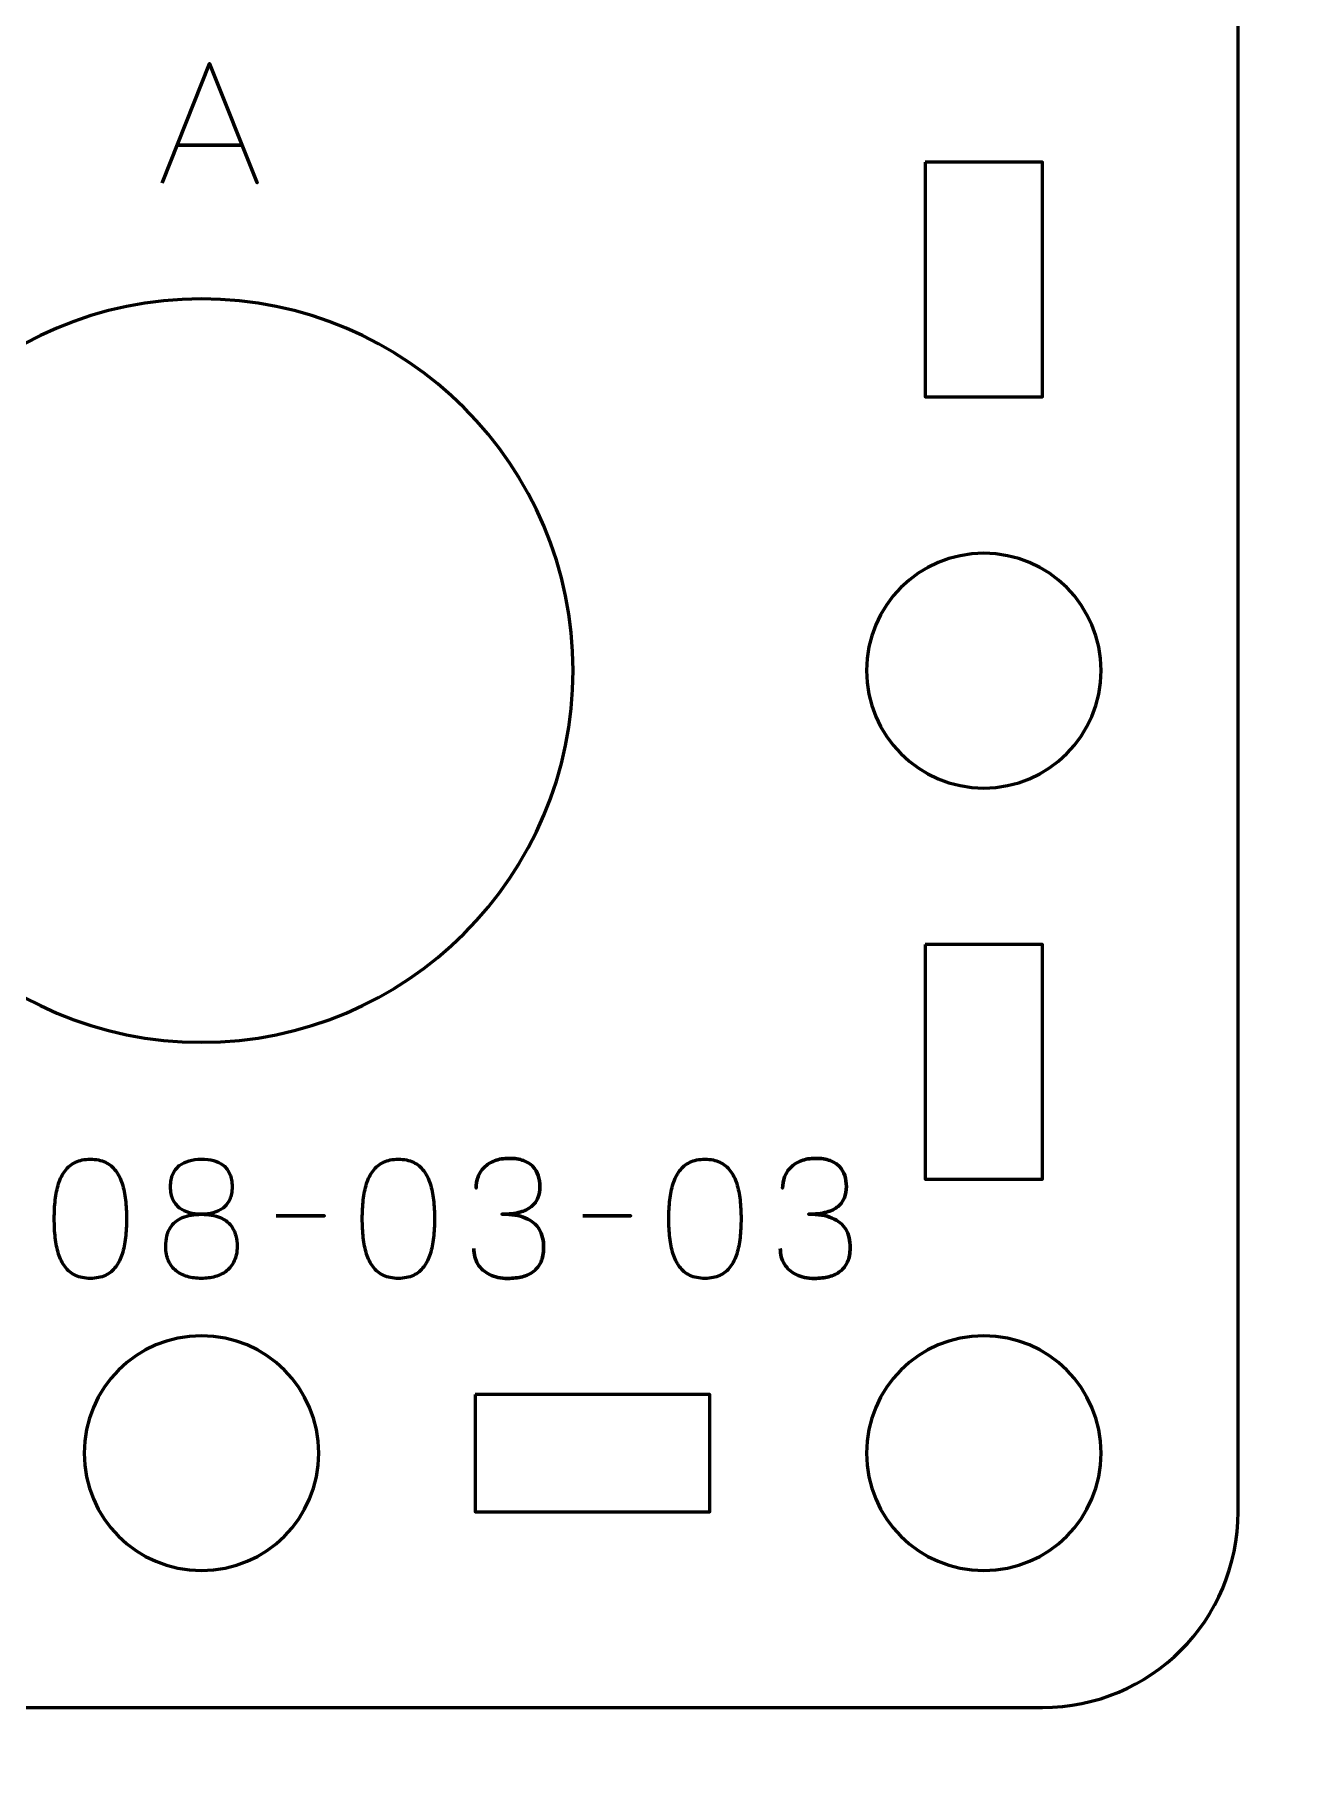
# Model space of a CAD drawing. Header units: centimetres. Extents: x -17.9 to -3.1, y -25.3 to -4.3.
# Drawn here: x -15.177 to -11.948, y -12.033 to -7.624 of the extents above; entities that cross this region are included whole.
import ezdxf

# ---------------------------------------------------------------- set-up
doc = ezdxf.new("R2010")
doc.units = ezdxf.units.CM
doc.header["$MEASUREMENT"] = 0
doc.layers.add('Layer 1', color=7, linetype='Continuous')

msp = doc.modelspace()

# ---------------------------------------------------------------- linework, layer by layer
at = {"layer": 'Layer 1', "color": 22, "lineweight": 53}
msp.add_open_spline([(-17.90003, -24.8499), (-17.90003, -24.8499), (-17.90003, -4.84994), (-17.90003, -4.84994), (-17.90003, -4.84994), (-17.90003, -4.57297), (-17.67694, -4.34998), (-17.39994, -4.34998), (-17.39994, -4.34998), (-17.39994, -4.34998), (-3.60007, -4.34998), (-3.60007, -4.34998), (-3.60007, -4.34998), (-3.32293, -4.34998), (-3.09997, -4.57297), (-3.09997, -4.84994), (-3.09997, -4.84994), (-3.09997, -4.84994), (-3.09997, -24.8499), (-3.09997, -24.8499), (-3.09997, -24.8499), (-3.09997, -25.1269), (-3.32293, -25.34999), (-3.60007, -25.34999), (-3.60007, -25.34999), (-3.60007, -25.34999), (-17.39994, -25.34999), (-17.39994, -25.34999), (-17.39994, -25.34999), (-17.67694, -25.34999), (-17.90003, -25.1269), (-17.90003, -24.8499)], degree=3, knots=[0, 0, 0, 0, 0.125, 0.125, 0.125, 0.125, 0.25, 0.25, 0.25, 0.25, 0.375, 0.375, 0.375, 0.375, 0.5, 0.5, 0.5, 0.5, 0.625, 0.625, 0.625, 0.625, 0.75, 0.75, 0.75, 0.75, 0.875, 0.875, 0.875, 0.875, 1, 1, 1, 1], dxfattribs=at)
at = {"layer": 'Layer 1', "color": 2, "lineweight": 53}
msp.add_open_spline([(-16.89993, -6.59997), (-16.89993, -6.59997), (-12.60006, -6.59997), (-12.60006, -6.59997), (-12.60006, -6.59997), (-12.32292, -6.59997), (-12.09996, -6.82306), (-12.09996, -7.10006), (-12.09996, -7.10006), (-12.09996, -7.10006), (-12.09996, -11.39993), (-12.09996, -11.39993), (-12.09996, -11.39993), (-12.09996, -11.67707), (-12.32292, -11.90003), (-12.60006, -11.90003), (-12.60006, -11.90003), (-12.60006, -11.90003), (-16.89993, -11.90003), (-16.89993, -11.90003), (-16.89993, -11.90003), (-17.17693, -11.90003), (-17.40002, -11.67707), (-17.40002, -11.39993), (-17.40002, -11.39993), (-17.40002, -11.39993), (-17.40002, -7.10006), (-17.40002, -7.10006), (-17.40002, -7.10006), (-17.40002, -6.82306), (-17.17693, -6.59997), (-16.89993, -6.59997)], degree=3, knots=[0, 0, 0, 0, 0.125, 0.125, 0.125, 0.125, 0.25, 0.25, 0.25, 0.25, 0.375, 0.375, 0.375, 0.375, 0.5, 0.5, 0.5, 0.5, 0.625, 0.625, 0.625, 0.625, 0.75, 0.75, 0.75, 0.75, 0.875, 0.875, 0.875, 0.875, 1, 1, 1, 1], dxfattribs=at)
at = {"layer": 'Layer 1', "color": 30, "lineweight": 53}
for points, knots in [([(-14.85015, -8.00342), (-14.85015, -8.00342), (-14.72908, -7.6982), (-14.72908, -7.6982), (-14.72908, -7.6982), (-14.72908, -7.6982), (-14.60758, -8.00342), (-14.60758, -8.00342), (-14.60758, -8.00342), (-14.60758, -8.00342), (-14.72908, -7.6982), (-14.72908, -7.6982), (-14.72908, -7.6982), (-14.72908, -7.6982), (-14.85015, -8.00342), (-14.85015, -8.00342)], [0, 0, 0, 0, 0.25, 0.25, 0.25, 0.25, 0.5, 0.5, 0.5, 0.5, 0.75, 0.75, 0.75, 0.75, 1, 1, 1, 1]), ([(-14.81205, -7.90732), (-14.81205, -7.90732), (-14.64611, -7.90732), (-14.64611, -7.90732), (-14.64611, -7.90732), (-14.64611, -7.90732), (-14.81205, -7.90732), (-14.81205, -7.90732)], [0, 0, 0, 0, 0.5, 0.5, 0.5, 0.5, 1, 1, 1, 1]), ([(-15.03387, -10.80342), (-15.01906, -10.80335), (-15.00629, -10.80074), (-14.99563, -10.79566), (-14.99563, -10.79566), (-14.98505, -10.79058), (-14.97623, -10.78331), (-14.96918, -10.77407), (-14.96918, -10.77407), (-14.96219, -10.76476), (-14.95669, -10.75375), (-14.9526, -10.74105), (-14.9526, -10.74105), (-14.94857, -10.72835), (-14.94568, -10.71445), (-14.94406, -10.69921), (-14.94406, -10.69921), (-14.94236, -10.68397), (-14.94152, -10.66795), (-14.94159, -10.65102), (-14.94159, -10.65102), (-14.94152, -10.63416), (-14.94236, -10.61814), (-14.94406, -10.60297), (-14.94406, -10.60297), (-14.94568, -10.5878), (-14.94857, -10.57383), (-14.9526, -10.56113), (-14.9526, -10.56113), (-14.95669, -10.5485), (-14.96219, -10.5375), (-14.96918, -10.52811), (-14.96918, -10.52811), (-14.97623, -10.5188), (-14.98505, -10.51153), (-14.99563, -10.50645), (-14.99563, -10.50645), (-15.00629, -10.5013), (-15.01906, -10.49869), (-15.03387, -10.49862), (-15.03387, -10.49862), (-15.04869, -10.49869), (-15.06146, -10.5013), (-15.07212, -10.50645), (-15.07212, -10.50645), (-15.0827, -10.51153), (-15.09152, -10.5188), (-15.09857, -10.52811), (-15.09857, -10.52811), (-15.10556, -10.5375), (-15.11106, -10.5485), (-15.11515, -10.56113), (-15.11515, -10.56113), (-15.11918, -10.57383), (-15.12207, -10.5878), (-15.12369, -10.60297), (-15.12369, -10.60297), (-15.12538, -10.61814), (-15.12623, -10.63416), (-15.12616, -10.65102), (-15.12616, -10.65102), (-15.12623, -10.66795), (-15.12538, -10.68397), (-15.12369, -10.69921), (-15.12369, -10.69921), (-15.12207, -10.71445), (-15.11918, -10.72835), (-15.11515, -10.74105), (-15.11515, -10.74105), (-15.11106, -10.75375), (-15.10556, -10.76476), (-15.09857, -10.77407), (-15.09857, -10.77407), (-15.09152, -10.78331), (-15.0827, -10.79058), (-15.07212, -10.79566), (-15.07212, -10.79566), (-15.06146, -10.80074), (-15.04869, -10.80335), (-15.03387, -10.80342)], [0, 0, 0, 0, 0.05, 0.05, 0.05, 0.05, 0.1, 0.1, 0.1, 0.1, 0.15, 0.15, 0.15, 0.15, 0.2, 0.2, 0.2, 0.2, 0.25, 0.25, 0.25, 0.25, 0.3, 0.3, 0.3, 0.3, 0.35, 0.35, 0.35, 0.35, 0.4, 0.4, 0.4, 0.4, 0.45, 0.45, 0.45, 0.45, 0.5, 0.5, 0.5, 0.5, 0.55, 0.55, 0.55, 0.55, 0.6, 0.6, 0.6, 0.6, 0.65, 0.65, 0.65, 0.65, 0.7, 0.7, 0.7, 0.7, 0.75, 0.75, 0.75, 0.75, 0.8, 0.8, 0.8, 0.8, 0.85, 0.85, 0.85, 0.85, 0.9, 0.9, 0.9, 0.9, 0.95, 0.95, 0.95, 0.95, 1, 1, 1, 1]), ([(-15.03387, -10.80342), (-15.01906, -10.80335), (-15.00629, -10.80074), (-14.99563, -10.79566), (-14.99563, -10.79566), (-14.98505, -10.79058), (-14.97623, -10.78331), (-14.96918, -10.77407), (-14.96918, -10.77407), (-14.96219, -10.76476), (-14.95669, -10.75375), (-14.9526, -10.74105), (-14.9526, -10.74105), (-14.94857, -10.72835), (-14.94568, -10.71445), (-14.94406, -10.69921), (-14.94406, -10.69921), (-14.94236, -10.68397), (-14.94152, -10.66795), (-14.94159, -10.65102), (-14.94159, -10.65102), (-14.94152, -10.63416), (-14.94236, -10.61814), (-14.94406, -10.60297), (-14.94406, -10.60297), (-14.94568, -10.5878), (-14.94857, -10.57383), (-14.9526, -10.56113), (-14.9526, -10.56113), (-14.95669, -10.5485), (-14.96219, -10.5375), (-14.96918, -10.52811), (-14.96918, -10.52811), (-14.97623, -10.5188), (-14.98505, -10.51153), (-14.99563, -10.50645), (-14.99563, -10.50645), (-15.00629, -10.5013), (-15.01906, -10.49869), (-15.03387, -10.49862), (-15.03387, -10.49862), (-15.04869, -10.49869), (-15.06146, -10.5013), (-15.07212, -10.50645), (-15.07212, -10.50645), (-15.0827, -10.51153), (-15.09152, -10.5188), (-15.09857, -10.52811), (-15.09857, -10.52811), (-15.10556, -10.5375), (-15.11106, -10.5485), (-15.11515, -10.56113), (-15.11515, -10.56113), (-15.11918, -10.57383), (-15.12207, -10.5878), (-15.12369, -10.60297), (-15.12369, -10.60297), (-15.12538, -10.61814), (-15.12623, -10.63416), (-15.12616, -10.65102), (-15.12616, -10.65102), (-15.12623, -10.66795), (-15.12538, -10.68397), (-15.12369, -10.69921), (-15.12369, -10.69921), (-15.12207, -10.71445), (-15.11918, -10.72835), (-15.11515, -10.74105), (-15.11515, -10.74105), (-15.11106, -10.75375), (-15.10556, -10.76476), (-15.09857, -10.77407), (-15.09857, -10.77407), (-15.09152, -10.78331), (-15.0827, -10.79058), (-15.07212, -10.79566), (-15.07212, -10.79566), (-15.06146, -10.80074), (-15.04869, -10.80335), (-15.03387, -10.80342)], [0, 0, 0, 0, 0.05, 0.05, 0.05, 0.05, 0.1, 0.1, 0.1, 0.1, 0.15, 0.15, 0.15, 0.15, 0.2, 0.2, 0.2, 0.2, 0.25, 0.25, 0.25, 0.25, 0.3, 0.3, 0.3, 0.3, 0.35, 0.35, 0.35, 0.35, 0.4, 0.4, 0.4, 0.4, 0.45, 0.45, 0.45, 0.45, 0.5, 0.5, 0.5, 0.5, 0.55, 0.55, 0.55, 0.55, 0.6, 0.6, 0.6, 0.6, 0.65, 0.65, 0.65, 0.65, 0.7, 0.7, 0.7, 0.7, 0.75, 0.75, 0.75, 0.75, 0.8, 0.8, 0.8, 0.8, 0.85, 0.85, 0.85, 0.85, 0.9, 0.9, 0.9, 0.9, 0.95, 0.95, 0.95, 0.95, 1, 1, 1, 1]), ([(-14.75024, -10.63959), (-14.73938, -10.63959), (-14.72922, -10.63832), (-14.71969, -10.63578), (-14.71969, -10.63578), (-14.71024, -10.63317), (-14.70191, -10.62908), (-14.69465, -10.6235), (-14.69465, -10.6235), (-14.68745, -10.61793), (-14.68181, -10.61066), (-14.67771, -10.6017), (-14.67771, -10.6017), (-14.67362, -10.59281), (-14.67158, -10.58202), (-14.67151, -10.56932), (-14.67151, -10.56932), (-14.67158, -10.55662), (-14.67355, -10.54575), (-14.67743, -10.53672), (-14.67743, -10.53672), (-14.68131, -10.52769), (-14.68682, -10.52028), (-14.69387, -10.51457), (-14.69387, -10.51457), (-14.70093, -10.50892), (-14.70925, -10.50476), (-14.71885, -10.50215), (-14.71885, -10.50215), (-14.72837, -10.49954), (-14.73889, -10.49841), (-14.75024, -10.49862), (-14.75024, -10.49862), (-14.7616, -10.49876), (-14.77212, -10.50025), (-14.78164, -10.50286), (-14.78164, -10.50286), (-14.79124, -10.50554), (-14.79956, -10.50963), (-14.80662, -10.5152), (-14.80662, -10.5152), (-14.81367, -10.52078), (-14.81918, -10.52804), (-14.82306, -10.53693), (-14.82306, -10.53693), (-14.82694, -10.54589), (-14.82891, -10.55662), (-14.82898, -10.56932), (-14.82898, -10.56932), (-14.82891, -10.58202), (-14.82687, -10.59281), (-14.82277, -10.6017), (-14.82277, -10.6017), (-14.81868, -10.61066), (-14.81304, -10.61793), (-14.80577, -10.6235), (-14.80577, -10.6235), (-14.79857, -10.62908), (-14.79025, -10.63317), (-14.78079, -10.63578), (-14.78079, -10.63578), (-14.77127, -10.63832), (-14.76111, -10.63959), (-14.75024, -10.63959)], [0, 0, 0, 0, 0.0625, 0.0625, 0.0625, 0.0625, 0.125, 0.125, 0.125, 0.125, 0.1875, 0.1875, 0.1875, 0.1875, 0.25, 0.25, 0.25, 0.25, 0.3125, 0.3125, 0.3125, 0.3125, 0.375, 0.375, 0.375, 0.375, 0.4375, 0.4375, 0.4375, 0.4375, 0.5, 0.5, 0.5, 0.5, 0.5625, 0.5625, 0.5625, 0.5625, 0.625, 0.625, 0.625, 0.625, 0.6875, 0.6875, 0.6875, 0.6875, 0.75, 0.75, 0.75, 0.75, 0.8125, 0.8125, 0.8125, 0.8125, 0.875, 0.875, 0.875, 0.875, 0.9375, 0.9375, 0.9375, 0.9375, 1, 1, 1, 1]), ([(-14.75024, -10.63959), (-14.73938, -10.63959), (-14.72922, -10.63832), (-14.71969, -10.63578), (-14.71969, -10.63578), (-14.71024, -10.63317), (-14.70191, -10.62908), (-14.69465, -10.6235), (-14.69465, -10.6235), (-14.68745, -10.61793), (-14.68181, -10.61066), (-14.67771, -10.6017), (-14.67771, -10.6017), (-14.67362, -10.59281), (-14.67158, -10.58202), (-14.67151, -10.56932), (-14.67151, -10.56932), (-14.67158, -10.55662), (-14.67355, -10.54575), (-14.67743, -10.53672), (-14.67743, -10.53672), (-14.68131, -10.52769), (-14.68682, -10.52028), (-14.69387, -10.51457), (-14.69387, -10.51457), (-14.70093, -10.50892), (-14.70925, -10.50476), (-14.71885, -10.50215), (-14.71885, -10.50215), (-14.72837, -10.49954), (-14.73889, -10.49841), (-14.75024, -10.49862), (-14.75024, -10.49862), (-14.7616, -10.49876), (-14.77212, -10.50025), (-14.78164, -10.50286), (-14.78164, -10.50286), (-14.79124, -10.50554), (-14.79956, -10.50963), (-14.80662, -10.5152), (-14.80662, -10.5152), (-14.81367, -10.52078), (-14.81918, -10.52804), (-14.82306, -10.53693), (-14.82306, -10.53693), (-14.82694, -10.54589), (-14.82891, -10.55662), (-14.82898, -10.56932), (-14.82898, -10.56932), (-14.82891, -10.58202), (-14.82687, -10.59281), (-14.82277, -10.6017), (-14.82277, -10.6017), (-14.81868, -10.61066), (-14.81304, -10.61793), (-14.80577, -10.6235), (-14.80577, -10.6235), (-14.79857, -10.62908), (-14.79025, -10.63317), (-14.78079, -10.63578), (-14.78079, -10.63578), (-14.77127, -10.63832), (-14.76111, -10.63959), (-14.75024, -10.63959)], [0, 0, 0, 0, 0.0625, 0.0625, 0.0625, 0.0625, 0.125, 0.125, 0.125, 0.125, 0.1875, 0.1875, 0.1875, 0.1875, 0.25, 0.25, 0.25, 0.25, 0.3125, 0.3125, 0.3125, 0.3125, 0.375, 0.375, 0.375, 0.375, 0.4375, 0.4375, 0.4375, 0.4375, 0.5, 0.5, 0.5, 0.5, 0.5625, 0.5625, 0.5625, 0.5625, 0.625, 0.625, 0.625, 0.625, 0.6875, 0.6875, 0.6875, 0.6875, 0.75, 0.75, 0.75, 0.75, 0.8125, 0.8125, 0.8125, 0.8125, 0.875, 0.875, 0.875, 0.875, 0.9375, 0.9375, 0.9375, 0.9375, 1, 1, 1, 1]), ([(-14.24648, -10.80342), (-14.23167, -10.80335), (-14.2189, -10.80074), (-14.20824, -10.79566), (-14.20824, -10.79566), (-14.19766, -10.79058), (-14.18884, -10.78331), (-14.18179, -10.77407), (-14.18179, -10.77407), (-14.1748, -10.76476), (-14.1693, -10.75375), (-14.16521, -10.74105), (-14.16521, -10.74105), (-14.16118, -10.72835), (-14.15829, -10.71445), (-14.15667, -10.69921), (-14.15667, -10.69921), (-14.15497, -10.68397), (-14.15413, -10.66795), (-14.1542, -10.65102), (-14.1542, -10.65102), (-14.15413, -10.63416), (-14.15497, -10.61814), (-14.15667, -10.60297), (-14.15667, -10.60297), (-14.15829, -10.5878), (-14.16118, -10.57383), (-14.16521, -10.56113), (-14.16521, -10.56113), (-14.1693, -10.5485), (-14.1748, -10.5375), (-14.18179, -10.52811), (-14.18179, -10.52811), (-14.18884, -10.5188), (-14.19766, -10.51153), (-14.20824, -10.50645), (-14.20824, -10.50645), (-14.2189, -10.5013), (-14.23167, -10.49869), (-14.24648, -10.49862), (-14.24648, -10.49862), (-14.2613, -10.49869), (-14.27407, -10.5013), (-14.28473, -10.50645), (-14.28473, -10.50645), (-14.29531, -10.51153), (-14.30413, -10.5188), (-14.31118, -10.52811), (-14.31118, -10.52811), (-14.31817, -10.5375), (-14.32367, -10.5485), (-14.32776, -10.56113), (-14.32776, -10.56113), (-14.33179, -10.57383), (-14.33468, -10.5878), (-14.3363, -10.60297), (-14.3363, -10.60297), (-14.33799, -10.61814), (-14.33884, -10.63416), (-14.33877, -10.65102), (-14.33877, -10.65102), (-14.33884, -10.66795), (-14.33799, -10.68397), (-14.3363, -10.69921), (-14.3363, -10.69921), (-14.33468, -10.71445), (-14.33179, -10.72835), (-14.32776, -10.74105), (-14.32776, -10.74105), (-14.32367, -10.75375), (-14.31817, -10.76476), (-14.31118, -10.77407), (-14.31118, -10.77407), (-14.30413, -10.78331), (-14.29531, -10.79058), (-14.28473, -10.79566), (-14.28473, -10.79566), (-14.27407, -10.80074), (-14.2613, -10.80335), (-14.24648, -10.80342)], [0, 0, 0, 0, 0.05, 0.05, 0.05, 0.05, 0.1, 0.1, 0.1, 0.1, 0.15, 0.15, 0.15, 0.15, 0.2, 0.2, 0.2, 0.2, 0.25, 0.25, 0.25, 0.25, 0.3, 0.3, 0.3, 0.3, 0.35, 0.35, 0.35, 0.35, 0.4, 0.4, 0.4, 0.4, 0.45, 0.45, 0.45, 0.45, 0.5, 0.5, 0.5, 0.5, 0.55, 0.55, 0.55, 0.55, 0.6, 0.6, 0.6, 0.6, 0.65, 0.65, 0.65, 0.65, 0.7, 0.7, 0.7, 0.7, 0.75, 0.75, 0.75, 0.75, 0.8, 0.8, 0.8, 0.8, 0.85, 0.85, 0.85, 0.85, 0.9, 0.9, 0.9, 0.9, 0.95, 0.95, 0.95, 0.95, 1, 1, 1, 1]), ([(-14.24648, -10.80342), (-14.23167, -10.80335), (-14.2189, -10.80074), (-14.20824, -10.79566), (-14.20824, -10.79566), (-14.19766, -10.79058), (-14.18884, -10.78331), (-14.18179, -10.77407), (-14.18179, -10.77407), (-14.1748, -10.76476), (-14.1693, -10.75375), (-14.16521, -10.74105), (-14.16521, -10.74105), (-14.16118, -10.72835), (-14.15829, -10.71445), (-14.15667, -10.69921), (-14.15667, -10.69921), (-14.15497, -10.68397), (-14.15413, -10.66795), (-14.1542, -10.65102), (-14.1542, -10.65102), (-14.15413, -10.63416), (-14.15497, -10.61814), (-14.15667, -10.60297), (-14.15667, -10.60297), (-14.15829, -10.5878), (-14.16118, -10.57383), (-14.16521, -10.56113), (-14.16521, -10.56113), (-14.1693, -10.5485), (-14.1748, -10.5375), (-14.18179, -10.52811), (-14.18179, -10.52811), (-14.18884, -10.5188), (-14.19766, -10.51153), (-14.20824, -10.50645), (-14.20824, -10.50645), (-14.2189, -10.5013), (-14.23167, -10.49869), (-14.24648, -10.49862), (-14.24648, -10.49862), (-14.2613, -10.49869), (-14.27407, -10.5013), (-14.28473, -10.50645), (-14.28473, -10.50645), (-14.29531, -10.51153), (-14.30413, -10.5188), (-14.31118, -10.52811), (-14.31118, -10.52811), (-14.31817, -10.5375), (-14.32367, -10.5485), (-14.32776, -10.56113), (-14.32776, -10.56113), (-14.33179, -10.57383), (-14.33468, -10.5878), (-14.3363, -10.60297), (-14.3363, -10.60297), (-14.33799, -10.61814), (-14.33884, -10.63416), (-14.33877, -10.65102), (-14.33877, -10.65102), (-14.33884, -10.66795), (-14.33799, -10.68397), (-14.3363, -10.69921), (-14.3363, -10.69921), (-14.33468, -10.71445), (-14.33179, -10.72835), (-14.32776, -10.74105), (-14.32776, -10.74105), (-14.32367, -10.75375), (-14.31817, -10.76476), (-14.31118, -10.77407), (-14.31118, -10.77407), (-14.30413, -10.78331), (-14.29531, -10.79058), (-14.28473, -10.79566), (-14.28473, -10.79566), (-14.27407, -10.80074), (-14.2613, -10.80335), (-14.24648, -10.80342)], [0, 0, 0, 0, 0.05, 0.05, 0.05, 0.05, 0.1, 0.1, 0.1, 0.1, 0.15, 0.15, 0.15, 0.15, 0.2, 0.2, 0.2, 0.2, 0.25, 0.25, 0.25, 0.25, 0.3, 0.3, 0.3, 0.3, 0.35, 0.35, 0.35, 0.35, 0.4, 0.4, 0.4, 0.4, 0.45, 0.45, 0.45, 0.45, 0.5, 0.5, 0.5, 0.5, 0.55, 0.55, 0.55, 0.55, 0.6, 0.6, 0.6, 0.6, 0.65, 0.65, 0.65, 0.65, 0.7, 0.7, 0.7, 0.7, 0.75, 0.75, 0.75, 0.75, 0.8, 0.8, 0.8, 0.8, 0.85, 0.85, 0.85, 0.85, 0.9, 0.9, 0.9, 0.9, 0.95, 0.95, 0.95, 0.95, 1, 1, 1, 1]), ([(-14.05387, -10.7268), (-14.0538, -10.74204), (-14.05027, -10.7553), (-14.04329, -10.7668), (-14.04329, -10.7668), (-14.0363, -10.77823), (-14.02635, -10.78719), (-14.01337, -10.79361), (-14.01337, -10.79361), (-14.00039, -10.80003), (-13.9848, -10.80328), (-13.96666, -10.80342), (-13.96666, -10.80342), (-13.95305, -10.80342), (-13.9407, -10.80201), (-13.92948, -10.79905), (-13.92948, -10.79905), (-13.91833, -10.79608), (-13.90874, -10.7915), (-13.90062, -10.78522), (-13.90062, -10.78522), (-13.89251, -10.77894), (-13.8863, -10.77082), (-13.88186, -10.76095), (-13.88186, -10.76095), (-13.87748, -10.751), (-13.8753, -10.73907), (-13.87523, -10.7251), (-13.87523, -10.7251), (-13.87515, -10.70648), (-13.87896, -10.69074), (-13.88651, -10.67797), (-13.88651, -10.67797), (-13.89406, -10.6652), (-13.90578, -10.65561), (-13.92151, -10.64905), (-13.92151, -10.64905), (-13.93724, -10.64248), (-13.95742, -10.63917), (-13.9819, -10.63917), (-13.9819, -10.63917), (-13.96363, -10.63924), (-13.94832, -10.63755), (-13.93583, -10.63409), (-13.93583, -10.63409), (-13.92341, -10.63063), (-13.91347, -10.62576), (-13.90599, -10.61941), (-13.90599, -10.61941), (-13.89851, -10.61313), (-13.89308, -10.60565), (-13.88983, -10.59705), (-13.88983, -10.59705), (-13.88651, -10.58851), (-13.88489, -10.57913), (-13.88496, -10.5689), (-13.88496, -10.5689), (-13.88489, -10.55866), (-13.8863, -10.54921), (-13.88912, -10.54046), (-13.88912, -10.54046), (-13.89188, -10.53171), (-13.89639, -10.52402), (-13.90253, -10.51746), (-13.90253, -10.51746), (-13.90867, -10.5109), (-13.91678, -10.50575), (-13.92673, -10.50208), (-13.92673, -10.50208), (-13.93675, -10.49841), (-13.94896, -10.49658), (-13.96328, -10.49651), (-13.96328, -10.49651), (-13.97753, -10.49658), (-13.99002, -10.49869), (-14.0006, -10.50279), (-14.0006, -10.50279), (-14.01126, -10.50688), (-14.02, -10.51245), (-14.02706, -10.51958), (-14.02706, -10.51958), (-14.03404, -10.5267), (-14.03927, -10.53482), (-14.04272, -10.54399), (-14.04272, -10.54399), (-14.04625, -10.55316), (-14.04794, -10.5629), (-14.04794, -10.57313), (-14.04794, -10.57313), (-14.04794, -10.5629), (-14.04625, -10.55316), (-14.04272, -10.54399), (-14.04272, -10.54399), (-14.03927, -10.53482), (-14.03404, -10.5267), (-14.02706, -10.51958), (-14.02706, -10.51958), (-14.02, -10.51245), (-14.01126, -10.50688), (-14.0006, -10.50279), (-14.0006, -10.50279), (-13.99002, -10.49869), (-13.97753, -10.49658), (-13.96328, -10.49651), (-13.96328, -10.49651), (-13.94896, -10.49658), (-13.93675, -10.49841), (-13.92673, -10.50208), (-13.92673, -10.50208), (-13.91678, -10.50575), (-13.90867, -10.5109), (-13.90253, -10.51746), (-13.90253, -10.51746), (-13.89639, -10.52402), (-13.89188, -10.53171), (-13.88912, -10.54046), (-13.88912, -10.54046), (-13.8863, -10.54921), (-13.88489, -10.55866), (-13.88496, -10.5689), (-13.88496, -10.5689), (-13.88489, -10.57913), (-13.88651, -10.58851), (-13.88983, -10.59705), (-13.88983, -10.59705), (-13.89308, -10.60565), (-13.89851, -10.61313), (-13.90599, -10.61941), (-13.90599, -10.61941), (-13.91347, -10.62576), (-13.92341, -10.63063), (-13.93583, -10.63409), (-13.93583, -10.63409), (-13.94832, -10.63755), (-13.96363, -10.63924), (-13.9819, -10.63917), (-13.9819, -10.63917), (-13.95742, -10.63917), (-13.93724, -10.64248), (-13.92151, -10.64905), (-13.92151, -10.64905), (-13.90578, -10.65561), (-13.89406, -10.6652), (-13.88651, -10.67797), (-13.88651, -10.67797), (-13.87896, -10.69074), (-13.87515, -10.70648), (-13.87523, -10.7251), (-13.87523, -10.7251), (-13.8753, -10.73907), (-13.87748, -10.751), (-13.88186, -10.76095), (-13.88186, -10.76095), (-13.8863, -10.77082), (-13.89251, -10.77894), (-13.90062, -10.78522), (-13.90062, -10.78522), (-13.90874, -10.7915), (-13.91833, -10.79608), (-13.92948, -10.79905), (-13.92948, -10.79905), (-13.9407, -10.80201), (-13.95305, -10.80342), (-13.96666, -10.80342), (-13.96666, -10.80342), (-13.9848, -10.80328), (-14.00039, -10.80003), (-14.01337, -10.79361), (-14.01337, -10.79361), (-14.02635, -10.78719), (-14.0363, -10.77823), (-14.04329, -10.7668), (-14.04329, -10.7668), (-14.05027, -10.7553), (-14.0538, -10.74204), (-14.05387, -10.7268)], [0, 0, 0, 0, 0.0227273, 0.0227273, 0.0227273, 0.0227273, 0.0454545, 0.0454545, 0.0454545, 0.0454545, 0.0681818, 0.0681818, 0.0681818, 0.0681818, 0.0909091, 0.0909091, 0.0909091, 0.0909091, 0.1136364, 0.1136364, 0.1136364, 0.1136364, 0.1363636, 0.1363636, 0.1363636, 0.1363636, 0.1590909, 0.1590909, 0.1590909, 0.1590909, 0.1818182, 0.1818182, 0.1818182, 0.1818182, 0.2045455, 0.2045455, 0.2045455, 0.2045455, 0.2272727, 0.2272727, 0.2272727, 0.2272727, 0.25, 0.25, 0.25, 0.25, 0.2727273, 0.2727273, 0.2727273, 0.2727273, 0.2954545, 0.2954545, 0.2954545, 0.2954545, 0.3181818, 0.3181818, 0.3181818, 0.3181818, 0.3409091, 0.3409091, 0.3409091, 0.3409091, 0.3636364, 0.3636364, 0.3636364, 0.3636364, 0.3863636, 0.3863636, 0.3863636, 0.3863636, 0.4090909, 0.4090909, 0.4090909, 0.4090909, 0.4318182, 0.4318182, 0.4318182, 0.4318182, 0.4545455, 0.4545455, 0.4545455, 0.4545455, 0.4772727, 0.4772727, 0.4772727, 0.4772727, 0.5, 0.5, 0.5, 0.5, 0.5227273, 0.5227273, 0.5227273, 0.5227273, 0.5454545, 0.5454545, 0.5454545, 0.5454545, 0.5681818, 0.5681818, 0.5681818, 0.5681818, 0.5909091, 0.5909091, 0.5909091, 0.5909091, 0.6136364, 0.6136364, 0.6136364, 0.6136364, 0.6363636, 0.6363636, 0.6363636, 0.6363636, 0.6590909, 0.6590909, 0.6590909, 0.6590909, 0.6818182, 0.6818182, 0.6818182, 0.6818182, 0.7045455, 0.7045455, 0.7045455, 0.7045455, 0.7272727, 0.7272727, 0.7272727, 0.7272727, 0.75, 0.75, 0.75, 0.75, 0.7727273, 0.7727273, 0.7727273, 0.7727273, 0.7954545, 0.7954545, 0.7954545, 0.7954545, 0.8181818, 0.8181818, 0.8181818, 0.8181818, 0.8409091, 0.8409091, 0.8409091, 0.8409091, 0.8636364, 0.8636364, 0.8636364, 0.8636364, 0.8863636, 0.8863636, 0.8863636, 0.8863636, 0.9090909, 0.9090909, 0.9090909, 0.9090909, 0.9318182, 0.9318182, 0.9318182, 0.9318182, 0.9545455, 0.9545455, 0.9545455, 0.9545455, 0.9772727, 0.9772727, 0.9772727, 0.9772727, 1, 1, 1, 1]), ([(-13.4629, -10.80342), (-13.44809, -10.80335), (-13.43532, -10.80074), (-13.42466, -10.79566), (-13.42466, -10.79566), (-13.41408, -10.79058), (-13.40526, -10.78331), (-13.39821, -10.77407), (-13.39821, -10.77407), (-13.39122, -10.76476), (-13.38572, -10.75375), (-13.38163, -10.74105), (-13.38163, -10.74105), (-13.3776, -10.72835), (-13.37471, -10.71445), (-13.37309, -10.69921), (-13.37309, -10.69921), (-13.37139, -10.68397), (-13.37055, -10.66795), (-13.37062, -10.65102), (-13.37062, -10.65102), (-13.37055, -10.63416), (-13.37139, -10.61814), (-13.37309, -10.60297), (-13.37309, -10.60297), (-13.37471, -10.5878), (-13.3776, -10.57383), (-13.38163, -10.56113), (-13.38163, -10.56113), (-13.38572, -10.5485), (-13.39122, -10.5375), (-13.39821, -10.52811), (-13.39821, -10.52811), (-13.40526, -10.5188), (-13.41408, -10.51153), (-13.42466, -10.50645), (-13.42466, -10.50645), (-13.43532, -10.5013), (-13.44809, -10.49869), (-13.4629, -10.49862), (-13.4629, -10.49862), (-13.47772, -10.49869), (-13.49049, -10.5013), (-13.50115, -10.50645), (-13.50115, -10.50645), (-13.51173, -10.51153), (-13.52055, -10.5188), (-13.5276, -10.52811), (-13.5276, -10.52811), (-13.53459, -10.5375), (-13.54009, -10.5485), (-13.54418, -10.56113), (-13.54418, -10.56113), (-13.54821, -10.57383), (-13.5511, -10.5878), (-13.55272, -10.60297), (-13.55272, -10.60297), (-13.55441, -10.61814), (-13.55526, -10.63416), (-13.55519, -10.65102), (-13.55519, -10.65102), (-13.55526, -10.66795), (-13.55441, -10.68397), (-13.55272, -10.69921), (-13.55272, -10.69921), (-13.5511, -10.71445), (-13.54821, -10.72835), (-13.54418, -10.74105), (-13.54418, -10.74105), (-13.54009, -10.75375), (-13.53459, -10.76476), (-13.5276, -10.77407), (-13.5276, -10.77407), (-13.52055, -10.78331), (-13.51173, -10.79058), (-13.50115, -10.79566), (-13.50115, -10.79566), (-13.49049, -10.80074), (-13.47772, -10.80335), (-13.4629, -10.80342)], [0, 0, 0, 0, 0.05, 0.05, 0.05, 0.05, 0.1, 0.1, 0.1, 0.1, 0.15, 0.15, 0.15, 0.15, 0.2, 0.2, 0.2, 0.2, 0.25, 0.25, 0.25, 0.25, 0.3, 0.3, 0.3, 0.3, 0.35, 0.35, 0.35, 0.35, 0.4, 0.4, 0.4, 0.4, 0.45, 0.45, 0.45, 0.45, 0.5, 0.5, 0.5, 0.5, 0.55, 0.55, 0.55, 0.55, 0.6, 0.6, 0.6, 0.6, 0.65, 0.65, 0.65, 0.65, 0.7, 0.7, 0.7, 0.7, 0.75, 0.75, 0.75, 0.75, 0.8, 0.8, 0.8, 0.8, 0.85, 0.85, 0.85, 0.85, 0.9, 0.9, 0.9, 0.9, 0.95, 0.95, 0.95, 0.95, 1, 1, 1, 1]), ([(-13.4629, -10.80342), (-13.44809, -10.80335), (-13.43532, -10.80074), (-13.42466, -10.79566), (-13.42466, -10.79566), (-13.41408, -10.79058), (-13.40526, -10.78331), (-13.39821, -10.77407), (-13.39821, -10.77407), (-13.39122, -10.76476), (-13.38572, -10.75375), (-13.38163, -10.74105), (-13.38163, -10.74105), (-13.3776, -10.72835), (-13.37471, -10.71445), (-13.37309, -10.69921), (-13.37309, -10.69921), (-13.37139, -10.68397), (-13.37055, -10.66795), (-13.37062, -10.65102), (-13.37062, -10.65102), (-13.37055, -10.63416), (-13.37139, -10.61814), (-13.37309, -10.60297), (-13.37309, -10.60297), (-13.37471, -10.5878), (-13.3776, -10.57383), (-13.38163, -10.56113), (-13.38163, -10.56113), (-13.38572, -10.5485), (-13.39122, -10.5375), (-13.39821, -10.52811), (-13.39821, -10.52811), (-13.40526, -10.5188), (-13.41408, -10.51153), (-13.42466, -10.50645), (-13.42466, -10.50645), (-13.43532, -10.5013), (-13.44809, -10.49869), (-13.4629, -10.49862), (-13.4629, -10.49862), (-13.47772, -10.49869), (-13.49049, -10.5013), (-13.50115, -10.50645), (-13.50115, -10.50645), (-13.51173, -10.51153), (-13.52055, -10.5188), (-13.5276, -10.52811), (-13.5276, -10.52811), (-13.53459, -10.5375), (-13.54009, -10.5485), (-13.54418, -10.56113), (-13.54418, -10.56113), (-13.54821, -10.57383), (-13.5511, -10.5878), (-13.55272, -10.60297), (-13.55272, -10.60297), (-13.55441, -10.61814), (-13.55526, -10.63416), (-13.55519, -10.65102), (-13.55519, -10.65102), (-13.55526, -10.66795), (-13.55441, -10.68397), (-13.55272, -10.69921), (-13.55272, -10.69921), (-13.5511, -10.71445), (-13.54821, -10.72835), (-13.54418, -10.74105), (-13.54418, -10.74105), (-13.54009, -10.75375), (-13.53459, -10.76476), (-13.5276, -10.77407), (-13.5276, -10.77407), (-13.52055, -10.78331), (-13.51173, -10.79058), (-13.50115, -10.79566), (-13.50115, -10.79566), (-13.49049, -10.80074), (-13.47772, -10.80335), (-13.4629, -10.80342)], [0, 0, 0, 0, 0.05, 0.05, 0.05, 0.05, 0.1, 0.1, 0.1, 0.1, 0.15, 0.15, 0.15, 0.15, 0.2, 0.2, 0.2, 0.2, 0.25, 0.25, 0.25, 0.25, 0.3, 0.3, 0.3, 0.3, 0.35, 0.35, 0.35, 0.35, 0.4, 0.4, 0.4, 0.4, 0.45, 0.45, 0.45, 0.45, 0.5, 0.5, 0.5, 0.5, 0.55, 0.55, 0.55, 0.55, 0.6, 0.6, 0.6, 0.6, 0.65, 0.65, 0.65, 0.65, 0.7, 0.7, 0.7, 0.7, 0.75, 0.75, 0.75, 0.75, 0.8, 0.8, 0.8, 0.8, 0.85, 0.85, 0.85, 0.85, 0.9, 0.9, 0.9, 0.9, 0.95, 0.95, 0.95, 0.95, 1, 1, 1, 1]), ([(-13.27029, -10.7268), (-13.27022, -10.74204), (-13.26669, -10.7553), (-13.25971, -10.7668), (-13.25971, -10.7668), (-13.25272, -10.77823), (-13.24277, -10.78719), (-13.22979, -10.79361), (-13.22979, -10.79361), (-13.21681, -10.80003), (-13.20122, -10.80328), (-13.18308, -10.80342), (-13.18308, -10.80342), (-13.16947, -10.80342), (-13.15712, -10.80201), (-13.1459, -10.79905), (-13.1459, -10.79905), (-13.13475, -10.79608), (-13.12516, -10.7915), (-13.11704, -10.78522), (-13.11704, -10.78522), (-13.10893, -10.77894), (-13.10272, -10.77082), (-13.09828, -10.76095), (-13.09828, -10.76095), (-13.0939, -10.751), (-13.09172, -10.73907), (-13.09165, -10.7251), (-13.09165, -10.7251), (-13.09157, -10.70648), (-13.09538, -10.69074), (-13.10293, -10.67797), (-13.10293, -10.67797), (-13.11048, -10.6652), (-13.1222, -10.65561), (-13.13793, -10.64905), (-13.13793, -10.64905), (-13.15366, -10.64248), (-13.17384, -10.63917), (-13.19832, -10.63917), (-13.19832, -10.63917), (-13.18005, -10.63924), (-13.16474, -10.63755), (-13.15225, -10.63409), (-13.15225, -10.63409), (-13.13983, -10.63063), (-13.12989, -10.62576), (-13.12241, -10.61941), (-13.12241, -10.61941), (-13.11493, -10.61313), (-13.1095, -10.60565), (-13.10625, -10.59705), (-13.10625, -10.59705), (-13.10293, -10.58851), (-13.10131, -10.57913), (-13.10138, -10.5689), (-13.10138, -10.5689), (-13.10131, -10.55866), (-13.10272, -10.54921), (-13.10554, -10.54046), (-13.10554, -10.54046), (-13.1083, -10.53171), (-13.11281, -10.52402), (-13.11895, -10.51746), (-13.11895, -10.51746), (-13.12509, -10.5109), (-13.1332, -10.50575), (-13.14315, -10.50208), (-13.14315, -10.50208), (-13.15317, -10.49841), (-13.16538, -10.49658), (-13.1797, -10.49651), (-13.1797, -10.49651), (-13.19395, -10.49658), (-13.20644, -10.49869), (-13.21702, -10.50279), (-13.21702, -10.50279), (-13.22768, -10.50688), (-13.23642, -10.51245), (-13.24348, -10.51958), (-13.24348, -10.51958), (-13.25046, -10.5267), (-13.25569, -10.53482), (-13.25914, -10.54399), (-13.25914, -10.54399), (-13.26267, -10.55316), (-13.26436, -10.5629), (-13.26436, -10.57313), (-13.26436, -10.57313), (-13.26436, -10.5629), (-13.26267, -10.55316), (-13.25914, -10.54399), (-13.25914, -10.54399), (-13.25569, -10.53482), (-13.25046, -10.5267), (-13.24348, -10.51958), (-13.24348, -10.51958), (-13.23642, -10.51245), (-13.22768, -10.50688), (-13.21702, -10.50279), (-13.21702, -10.50279), (-13.20644, -10.49869), (-13.19395, -10.49658), (-13.1797, -10.49651), (-13.1797, -10.49651), (-13.16538, -10.49658), (-13.15317, -10.49841), (-13.14315, -10.50208), (-13.14315, -10.50208), (-13.1332, -10.50575), (-13.12509, -10.5109), (-13.11895, -10.51746), (-13.11895, -10.51746), (-13.11281, -10.52402), (-13.1083, -10.53171), (-13.10554, -10.54046), (-13.10554, -10.54046), (-13.10272, -10.54921), (-13.10131, -10.55866), (-13.10138, -10.5689), (-13.10138, -10.5689), (-13.10131, -10.57913), (-13.10293, -10.58851), (-13.10625, -10.59705), (-13.10625, -10.59705), (-13.1095, -10.60565), (-13.11493, -10.61313), (-13.12241, -10.61941), (-13.12241, -10.61941), (-13.12989, -10.62576), (-13.13983, -10.63063), (-13.15225, -10.63409), (-13.15225, -10.63409), (-13.16474, -10.63755), (-13.18005, -10.63924), (-13.19832, -10.63917), (-13.19832, -10.63917), (-13.17384, -10.63917), (-13.15366, -10.64248), (-13.13793, -10.64905), (-13.13793, -10.64905), (-13.1222, -10.65561), (-13.11048, -10.6652), (-13.10293, -10.67797), (-13.10293, -10.67797), (-13.09538, -10.69074), (-13.09157, -10.70648), (-13.09165, -10.7251), (-13.09165, -10.7251), (-13.09172, -10.73907), (-13.0939, -10.751), (-13.09828, -10.76095), (-13.09828, -10.76095), (-13.10272, -10.77082), (-13.10893, -10.77894), (-13.11704, -10.78522), (-13.11704, -10.78522), (-13.12516, -10.7915), (-13.13475, -10.79608), (-13.1459, -10.79905), (-13.1459, -10.79905), (-13.15712, -10.80201), (-13.16947, -10.80342), (-13.18308, -10.80342), (-13.18308, -10.80342), (-13.20122, -10.80328), (-13.21681, -10.80003), (-13.22979, -10.79361), (-13.22979, -10.79361), (-13.24277, -10.78719), (-13.25272, -10.77823), (-13.25971, -10.7668), (-13.25971, -10.7668), (-13.26669, -10.7553), (-13.27022, -10.74204), (-13.27029, -10.7268)], [0, 0, 0, 0, 0.0227273, 0.0227273, 0.0227273, 0.0227273, 0.0454545, 0.0454545, 0.0454545, 0.0454545, 0.0681818, 0.0681818, 0.0681818, 0.0681818, 0.0909091, 0.0909091, 0.0909091, 0.0909091, 0.1136364, 0.1136364, 0.1136364, 0.1136364, 0.1363636, 0.1363636, 0.1363636, 0.1363636, 0.1590909, 0.1590909, 0.1590909, 0.1590909, 0.1818182, 0.1818182, 0.1818182, 0.1818182, 0.2045455, 0.2045455, 0.2045455, 0.2045455, 0.2272727, 0.2272727, 0.2272727, 0.2272727, 0.25, 0.25, 0.25, 0.25, 0.2727273, 0.2727273, 0.2727273, 0.2727273, 0.2954545, 0.2954545, 0.2954545, 0.2954545, 0.3181818, 0.3181818, 0.3181818, 0.3181818, 0.3409091, 0.3409091, 0.3409091, 0.3409091, 0.3636364, 0.3636364, 0.3636364, 0.3636364, 0.3863636, 0.3863636, 0.3863636, 0.3863636, 0.4090909, 0.4090909, 0.4090909, 0.4090909, 0.4318182, 0.4318182, 0.4318182, 0.4318182, 0.4545455, 0.4545455, 0.4545455, 0.4545455, 0.4772727, 0.4772727, 0.4772727, 0.4772727, 0.5, 0.5, 0.5, 0.5, 0.5227273, 0.5227273, 0.5227273, 0.5227273, 0.5454545, 0.5454545, 0.5454545, 0.5454545, 0.5681818, 0.5681818, 0.5681818, 0.5681818, 0.5909091, 0.5909091, 0.5909091, 0.5909091, 0.6136364, 0.6136364, 0.6136364, 0.6136364, 0.6363636, 0.6363636, 0.6363636, 0.6363636, 0.6590909, 0.6590909, 0.6590909, 0.6590909, 0.6818182, 0.6818182, 0.6818182, 0.6818182, 0.7045455, 0.7045455, 0.7045455, 0.7045455, 0.7272727, 0.7272727, 0.7272727, 0.7272727, 0.75, 0.75, 0.75, 0.75, 0.7727273, 0.7727273, 0.7727273, 0.7727273, 0.7954545, 0.7954545, 0.7954545, 0.7954545, 0.8181818, 0.8181818, 0.8181818, 0.8181818, 0.8409091, 0.8409091, 0.8409091, 0.8409091, 0.8636364, 0.8636364, 0.8636364, 0.8636364, 0.8863636, 0.8863636, 0.8863636, 0.8863636, 0.9090909, 0.9090909, 0.9090909, 0.9090909, 0.9318182, 0.9318182, 0.9318182, 0.9318182, 0.9545455, 0.9545455, 0.9545455, 0.9545455, 0.9772727, 0.9772727, 0.9772727, 0.9772727, 1, 1, 1, 1]), ([(-14.75024, -10.80342), (-14.73754, -10.80342), (-14.72569, -10.80194), (-14.71468, -10.79883), (-14.71468, -10.79883), (-14.70368, -10.79573), (-14.69401, -10.79086), (-14.68562, -10.78423), (-14.68562, -10.78423), (-14.67729, -10.77767), (-14.67073, -10.7692), (-14.666, -10.75876), (-14.666, -10.75876), (-14.66127, -10.74839), (-14.65888, -10.7359), (-14.65881, -10.72129), (-14.65881, -10.72129), (-14.65895, -10.70189), (-14.66276, -10.68616), (-14.67031, -10.67416), (-14.67031, -10.67416), (-14.67785, -10.6621), (-14.68844, -10.65335), (-14.70206, -10.64778), (-14.70206, -10.64778), (-14.71574, -10.64227), (-14.73176, -10.63952), (-14.75024, -10.63959), (-14.75024, -10.63959), (-14.76866, -10.63952), (-14.78475, -10.64227), (-14.79829, -10.64778), (-14.79829, -10.64778), (-14.81191, -10.65335), (-14.82242, -10.6621), (-14.8299, -10.67416), (-14.8299, -10.67416), (-14.83738, -10.68616), (-14.84119, -10.70189), (-14.84126, -10.72129), (-14.84126, -10.72129), (-14.84119, -10.7359), (-14.83879, -10.74839), (-14.83406, -10.75876), (-14.83406, -10.75876), (-14.82934, -10.7692), (-14.82285, -10.77767), (-14.81445, -10.78423), (-14.81445, -10.78423), (-14.80612, -10.79086), (-14.79653, -10.79573), (-14.78552, -10.79883), (-14.78552, -10.79883), (-14.77459, -10.80194), (-14.7628, -10.80342), (-14.75024, -10.80342)], [0, 0, 0, 0, 0.0714286, 0.0714286, 0.0714286, 0.0714286, 0.1428571, 0.1428571, 0.1428571, 0.1428571, 0.2142857, 0.2142857, 0.2142857, 0.2142857, 0.2857143, 0.2857143, 0.2857143, 0.2857143, 0.3571429, 0.3571429, 0.3571429, 0.3571429, 0.4285714, 0.4285714, 0.4285714, 0.4285714, 0.5, 0.5, 0.5, 0.5, 0.5714286, 0.5714286, 0.5714286, 0.5714286, 0.6428571, 0.6428571, 0.6428571, 0.6428571, 0.7142857, 0.7142857, 0.7142857, 0.7142857, 0.7857143, 0.7857143, 0.7857143, 0.7857143, 0.8571429, 0.8571429, 0.8571429, 0.8571429, 0.9285714, 0.9285714, 0.9285714, 0.9285714, 1, 1, 1, 1]), ([(-14.75024, -10.80342), (-14.73754, -10.80342), (-14.72569, -10.80194), (-14.71468, -10.79883), (-14.71468, -10.79883), (-14.70368, -10.79573), (-14.69401, -10.79086), (-14.68562, -10.78423), (-14.68562, -10.78423), (-14.67729, -10.77767), (-14.67073, -10.7692), (-14.666, -10.75876), (-14.666, -10.75876), (-14.66127, -10.74839), (-14.65888, -10.7359), (-14.65881, -10.72129), (-14.65881, -10.72129), (-14.65895, -10.70189), (-14.66276, -10.68616), (-14.67031, -10.67416), (-14.67031, -10.67416), (-14.67785, -10.6621), (-14.68844, -10.65335), (-14.70206, -10.64778), (-14.70206, -10.64778), (-14.71574, -10.64227), (-14.73176, -10.63952), (-14.75024, -10.63959), (-14.75024, -10.63959), (-14.76866, -10.63952), (-14.78475, -10.64227), (-14.79829, -10.64778), (-14.79829, -10.64778), (-14.81191, -10.65335), (-14.82242, -10.6621), (-14.8299, -10.67416), (-14.8299, -10.67416), (-14.83738, -10.68616), (-14.84119, -10.70189), (-14.84126, -10.72129), (-14.84126, -10.72129), (-14.84119, -10.7359), (-14.83879, -10.74839), (-14.83406, -10.75876), (-14.83406, -10.75876), (-14.82934, -10.7692), (-14.82285, -10.77767), (-14.81445, -10.78423), (-14.81445, -10.78423), (-14.80612, -10.79086), (-14.79653, -10.79573), (-14.78552, -10.79883), (-14.78552, -10.79883), (-14.77459, -10.80194), (-14.7628, -10.80342), (-14.75024, -10.80342)], [0, 0, 0, 0, 0.0714286, 0.0714286, 0.0714286, 0.0714286, 0.1428571, 0.1428571, 0.1428571, 0.1428571, 0.2142857, 0.2142857, 0.2142857, 0.2142857, 0.2857143, 0.2857143, 0.2857143, 0.2857143, 0.3571429, 0.3571429, 0.3571429, 0.3571429, 0.4285714, 0.4285714, 0.4285714, 0.4285714, 0.5, 0.5, 0.5, 0.5, 0.5714286, 0.5714286, 0.5714286, 0.5714286, 0.6428571, 0.6428571, 0.6428571, 0.6428571, 0.7142857, 0.7142857, 0.7142857, 0.7142857, 0.7857143, 0.7857143, 0.7857143, 0.7857143, 0.8571429, 0.8571429, 0.8571429, 0.8571429, 0.9285714, 0.9285714, 0.9285714, 0.9285714, 1, 1, 1, 1]), ([(-14.5589, -10.64382), (-14.5589, -10.64382), (-14.43571, -10.64382), (-14.43571, -10.64382), (-14.43571, -10.64382), (-14.43571, -10.64382), (-14.5589, -10.64382), (-14.5589, -10.64382)], [0, 0, 0, 0, 0.5, 0.5, 0.5, 0.5, 1, 1, 1, 1]), ([(-13.77532, -10.64382), (-13.77532, -10.64382), (-13.65213, -10.64382), (-13.65213, -10.64382), (-13.65213, -10.64382), (-13.65213, -10.64382), (-13.77532, -10.64382), (-13.77532, -10.64382)], [0, 0, 0, 0, 0.5, 0.5, 0.5, 0.5, 1, 1, 1, 1])]:
    msp.add_open_spline(points, degree=3, knots=knots, dxfattribs=at)
at = {"layer": 'Layer 1', "lineweight": 53}
for points in [[(-12.90006, -7.95001), (-12.90006, -7.95001), (-12.60006, -7.95001), (-12.60006, -7.95001), (-12.60006, -7.95001), (-12.60006, -7.95001), (-12.60006, -8.55002), (-12.60006, -8.55002), (-12.60006, -8.55002), (-12.60006, -8.55002), (-12.90006, -8.55002), (-12.90006, -8.55002), (-12.90006, -8.55002), (-12.90006, -8.55002), (-12.90006, -7.95001), (-12.90006, -7.95001)], [(-12.44999, -9.25007), (-12.44999, -9.4157), (-12.58432, -9.55007), (-12.74999, -9.55007), (-12.74999, -9.55007), (-12.91562, -9.55007), (-13.04999, -9.4157), (-13.04999, -9.25007), (-13.04999, -9.25007), (-13.04999, -9.0843), (-12.91562, -8.95007), (-12.74999, -8.95007), (-12.74999, -8.95007), (-12.58432, -8.95007), (-12.44999, -9.0843), (-12.44999, -9.25007)], [(-12.90006, -9.94998), (-12.90006, -9.94998), (-12.60006, -9.94998), (-12.60006, -9.94998), (-12.60006, -9.94998), (-12.60006, -9.94998), (-12.60006, -10.54998), (-12.60006, -10.54998), (-12.60006, -10.54998), (-12.60006, -10.54998), (-12.90006, -10.54998), (-12.90006, -10.54998), (-12.90006, -10.54998), (-12.90006, -10.54998), (-12.90006, -9.94998), (-12.90006, -9.94998)], [(-14.44992, -11.25), (-14.44992, -11.41567), (-14.58429, -11.55), (-14.74992, -11.55), (-14.74992, -11.55), (-14.91569, -11.55), (-15.04992, -11.41567), (-15.04992, -11.25), (-15.04992, -11.25), (-15.04992, -11.08437), (-14.91569, -10.95), (-14.74992, -10.95), (-14.74992, -10.95), (-14.58429, -10.95), (-14.44992, -11.08437), (-14.44992, -11.25)], [(-12.44999, -11.25), (-12.44999, -11.41567), (-12.58432, -11.55), (-12.74999, -11.55), (-12.74999, -11.55), (-12.91562, -11.55), (-13.04999, -11.41567), (-13.04999, -11.25), (-13.04999, -11.25), (-13.04999, -11.08437), (-12.91562, -10.95), (-12.74999, -10.95), (-12.74999, -10.95), (-12.58432, -10.95), (-12.44999, -11.08437), (-12.44999, -11.25)], [(-14.05001, -11.09993), (-14.05001, -11.09993), (-13.45001, -11.09993), (-13.45001, -11.09993), (-13.45001, -11.09993), (-13.45001, -11.09993), (-13.45001, -11.39993), (-13.45001, -11.39993), (-13.45001, -11.39993), (-13.45001, -11.39993), (-14.05001, -11.39993), (-14.05001, -11.39993), (-14.05001, -11.39993), (-14.05001, -11.39993), (-14.05001, -11.09993), (-14.05001, -11.09993)]]:
    msp.add_open_spline(points, degree=3, knots=[0, 0, 0, 0, 0.25, 0.25, 0.25, 0.25, 0.5, 0.5, 0.5, 0.5, 0.75, 0.75, 0.75, 0.75, 1, 1, 1, 1], dxfattribs=at)
at = {"layer": 'Layer 1', "color": 250, "lineweight": 53}
msp.add_open_spline([(-14.74999, -8.3), (-14.2254, -8.3), (-13.79999, -8.72541), (-13.79999, -9.25), (-13.79999, -9.25), (-13.79999, -9.77459), (-14.2254, -10.2), (-14.74999, -10.2), (-14.74999, -10.2), (-15.27458, -10.2), (-15.69999, -9.77459), (-15.69999, -9.25), (-15.69999, -9.25), (-15.69999, -8.72541), (-15.27458, -8.3), (-14.74999, -8.3)], degree=3, knots=[0, 0, 0, 0, 0.25, 0.25, 0.25, 0.25, 0.5, 0.5, 0.5, 0.5, 0.75, 0.75, 0.75, 0.75, 1, 1, 1, 1], dxfattribs=at)

doc.saveas('drawing.dxf')
